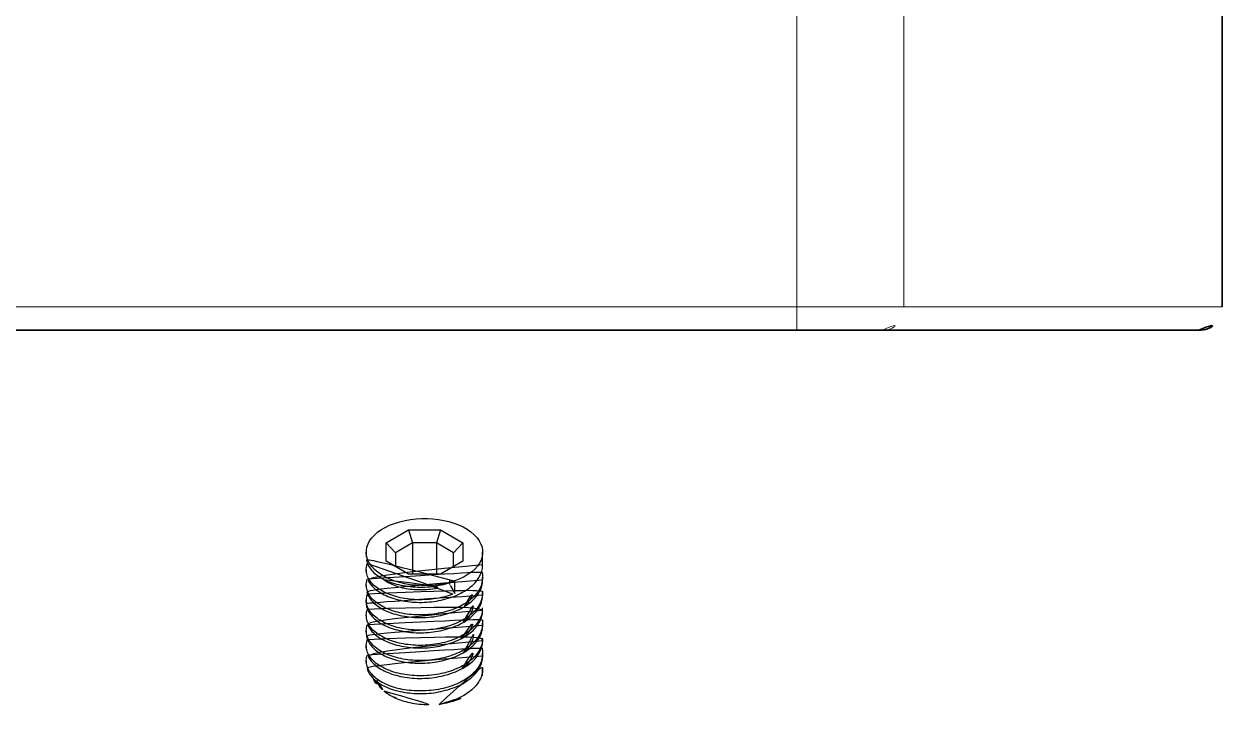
# Model space of a CAD drawing. Extents: x 16296677952 to 16296679688, y -37409618576 to -37409617304.
# Drawn here: x 16296679092.3 to 16296679118.03, y -37409617551.48 to -37409617536.86 of the extents above; entities that cross this region are included whole.
import ezdxf

# ---------------------------------------------------------------- set-up
doc = ezdxf.new("R2010")
doc.units = 0
doc.header["$LTSCALE"] = 10
doc.header["$MEASUREMENT"] = 0
doc.layers.get('0').update_dxf_attribs({"linetype": 'CONTINUOUS'})
doc.layers.add('FRAME070', color=5, linetype='CONTINUOUS')

msp = doc.modelspace()

# ---------------------------------------------------------------- linework, layer by layer
at = {"color": 7, "lineweight": 35, "ltscale": 0.475846}
msp.add_line((16296679118.0338, -37409617542.937737), (16296679118.0338, -37409617523.9039), dxfattribs=at)
at = {"color": 7, "lineweight": 13, "ltscale": 0.421141}
msp.add_line((16296679108.90196, -37409617542.937737), (16296679108.90196, -37409617526.092102), dxfattribs=at)
at = {"color": 7, "lineweight": 13, "ltscale": 0.392177}
msp.add_line((16296679111.20043, -37409617527.250671), (16296679111.20043, -37409617542.937737), dxfattribs=at)
at = {"color": 7, "lineweight": 13}
msp.add_line((16296679080.433821, -37409617542.937737), (16296679108.90196, -37409617542.937737), dxfattribs=at)
at = {"color": 7, "lineweight": 13, "ltscale": 0.057462}
msp.add_line((16296679111.20043, -37409617542.937737), (16296679108.90196, -37409617542.937737), dxfattribs=at)
at = {"color": 7, "lineweight": 13, "ltscale": 0.0125}
msp.add_line((16296679108.90196, -37409617542.937737), (16296679108.90196, -37409617543.437737), dxfattribs=at)
at = {"color": 7, "lineweight": 13, "ltscale": 0.170834}
msp.add_line((16296679118.0338, -37409617542.937737), (16296679111.20043, -37409617542.937737), dxfattribs=at)
at = {"color": 7, "lineweight": 35}
msp.add_line((16296679108.90196, -37409617543.437737), (16296679080.433821, -37409617543.437737), dxfattribs=at)
at = {"color": 7, "lineweight": 35, "ltscale": 0.045969}
msp.add_line((16296679108.90196, -37409617543.437737), (16296679110.740709, -37409617543.437737), dxfattribs=at)
at = {"color": 7, "lineweight": 35, "ltscale": 0.169827}
msp.add_line((16296679110.740709, -37409617543.437737), (16296679117.5338, -37409617543.437737), dxfattribs=at)
at = {"color": 7, "lineweight": 35}
msp.add_arc((16296679117.5338, -37409617542.937737), 0.5, 270, 0, dxfattribs=at)
at = {"color": 7, "lineweight": 13}
msp.add_ellipse((16296679110.740709, -37409617542.937737), major_axis=(0, 0.5), ratio=0.919339445, start_param=3.141592654, end_param=4.71238898, dxfattribs=at)
at = {"layer": 'FRAME070', "color": 7}
for p, q in [((16296679100.07922, -37409617548.003937), (16296679100.56249, -37409617547.72493)), ((16296679100.56249, -37409617547.72493), (16296679101.245951, -37409617547.72493)), ((16296679100.56249, -37409617547.72493), (16296679100.64534, -37409617548.0037)), ((16296679101.245951, -37409617547.72493), (16296679101.163099, -37409617548.0037)), ((16296679101.245951, -37409617547.72493), (16296679101.729219, -37409617548.003937)), ((16296679100.07922, -37409617548.398537), (16296679100.07922, -37409617548.003937)), ((16296679100.279221, -37409617548.215073), (16296679100.07922, -37409617548.003937)), ((16296679100.64534, -37409617548.0037), (16296679100.279221, -37409617548.215073)), ((16296679101.163099, -37409617548.0037), (16296679100.64534, -37409617548.0037)), ((16296679100.64534, -37409617548.0037), (16296679100.64534, -37409617548.677567)), ((16296679101.529221, -37409617548.215073), (16296679101.163099, -37409617548.0037)), ((16296679101.163099, -37409617548.0037), (16296679101.163099, -37409617548.677567)), ((16296679101.729219, -37409617548.003937), (16296679101.529221, -37409617548.215073)), ((16296679101.729219, -37409617548.003937), (16296679101.729219, -37409617548.398537)), ((16296679099.654221, -37409617548.201241), (16296679099.654221, -37409617548.310806)), ((16296679100.56249, -37409617548.677559), (16296679100.07922, -37409617548.398537)), ((16296679100.279221, -37409617548.215073), (16296679100.279221, -37409617548.514008)), ((16296679101.729219, -37409617548.398537), (16296679101.245951, -37409617548.677559)), ((16296679101.529221, -37409617548.514008), (16296679101.529221, -37409617548.215073)), ((16296679102.154221, -37409617548.474083), (16296679102.154221, -37409617548.201241)), ((16296679099.654221, -37409617548.581421), (16296679099.654221, -37409617548.637581)), ((16296679101.245951, -37409617548.677559), (16296679100.56249, -37409617548.677559)), ((16296679099.654221, -37409617548.908157), (16296679099.654221, -37409617548.963951)), ((16296679101.451851, -37409617548.894363), (16296679101.451851, -37409617548.812149)), ((16296679101.55617, -37409617548.817001), (16296679101.55541, -37409617548.816277)), ((16296679101.55617, -37409617549.087227), (16296679101.55617, -37409617548.817001)), ((16296679102.154221, -37409617548.800781), (16296679102.154221, -37409617548.744911)), ((16296679102.154221, -37409617549.127403), (16296679102.154221, -37409617549.071251)), ((16296679099.654221, -37409617549.234756), (16296679099.654221, -37409617549.290756)), ((16296679102.154221, -37409617549.453857), (16296679102.154221, -37409617549.398102)), ((16296679099.654221, -37409617549.561188), (16296679099.654221, -37409617549.617233)), ((16296679099.654221, -37409617549.888023), (16296679099.654221, -37409617549.943802)), ((16296679102.154221, -37409617549.780739), (16296679102.154221, -37409617549.724586)), ((16296679099.654221, -37409617550.214417), (16296679099.654221, -37409617550.270576)), ((16296679102.154221, -37409617550.107079), (16296679102.154221, -37409617550.05117)), ((16296679102.154221, -37409617550.433769), (16296679102.154221, -37409617550.377907)), ((16296679099.654221, -37409617550.541153), (16296679099.654221, -37409617550.596947)), ((16296679102.154221, -37409617550.760483), (16296679102.154221, -37409617550.704247))]:
    msp.add_line(p, q, dxfattribs=at)
for centre, major_axis, start_param, end_param in [((16296679100.904221, -37409617548.201241), (1.25, 0), 5.261063821, 11.530552012), ((16296679100.904221, -37409617550.773209), (1.125, 0), 3.37990021, 3.822558194), ((16296679100.904221, -37409617550.773209), (-1.25, 0), 1.823661623, 2.891161797), ((16296679100.904221, -37409617550.936508), (0.925, 0), 3.926990165, 4.163983699)]:
    msp.add_ellipse(centre, major_axis=major_axis, ratio=0.577350269, start_param=start_param, end_param=end_param, dxfattribs=at)
for points, knots in [([(16296679101.5415, -37409617548.822098), (16296679101.4277, -37409617548.866302), (16296679101.301531, -37409617548.900612), (16296679101.035561, -37409617548.946136), (16296679100.89168, -37409617548.956207), (16296679100.61356, -37409617548.947701), (16296679100.475519, -37409617548.929466), (16296679100.22444, -37409617548.869713), (16296679100.107929, -37409617548.827332), (16296679099.912149, -37409617548.723213), (16296679099.83021, -37409617548.660118), (16296679099.711929, -37409617548.524872), (16296679099.67395, -37409617548.450897), (16296679099.65621, -37409617548.354713), (16296679099.654249, -37409617548.332657), (16296679099.65431, -37409617548.310547)], [0, 0, 0, 0, 0.151192651, 0.151192651, 0.311559692, 0.311559692, 0.47193314, 0.47193314, 0.632284182, 0.632284182, 0.792685946, 0.792685946, 0.953033957, 0.953033957, 1, 1, 1, 1]), ([(16296679099.68033, -37409617548.772476), (16296679099.670549, -37409617548.797546), (16296679099.663469, -37409617548.822906), (16296679099.646709, -37409617548.922783), (16296679099.658159, -37409617549.000168), (16296679099.72707, -37409617549.145767), (16296679099.78546, -37409617549.21579), (16296679099.94042, -37409617549.338226), (16296679100.03915, -37409617549.392693), (16296679100.262751, -37409617549.479134), (16296679100.39069, -37409617549.511787), (16296679100.657551, -37409617549.549072), (16296679100.80014, -37409617549.55426), (16296679101.080191, -37409617549.538116), (16296679101.221491, -37409617549.516357), (16296679101.48304, -37409617549.446793), (16296679101.606899, -37409617549.398033), (16296679101.820379, -37409617549.281151), (16296679101.912951, -37409617549.211884), (16296679102.05426, -37409617549.061089), (16296679102.104959, -37409617548.977287), (16296679102.158091, -37409617548.806328), (16296679102.161261, -37409617548.71714), (16296679102.138821, -37409617548.62352), (16296679102.136669, -37409617548.615463), (16296679102.134319, -37409617548.607422)], [0, 0, 0, 0, 0.032662603, 0.032662603, 0.12850696, 0.12850696, 0.224329274, 0.224329274, 0.3201618, 0.3201618, 0.415991828, 0.415991828, 0.511809147, 0.511809147, 0.607654057, 0.607654057, 0.703474374, 0.703474374, 0.799325086, 0.799325086, 0.895143108, 0.895143108, 0.990971678, 0.990971678, 1, 1, 1, 1]), ([(16296679099.68194, -37409617548.441727), (16296679099.659719, -37409617548.497337), (16296679099.65069, -37409617548.554817), (16296679099.66185, -37409617548.686821), (16296679099.692499, -37409617548.762657), (16296679099.797239, -37409617548.901039), (16296679099.87277, -37409617548.965446), (16296679100.05768, -37409617549.074867), (16296679100.169661, -37409617549.121834), (16296679100.413931, -37409617549.189919), (16296679100.549561, -37409617549.211884), (16296679100.82542, -37409617549.227676), (16296679100.969469, -37409617549.222137), (16296679101.24592, -37409617549.184669), (16296679101.382099, -37409617549.151787), (16296679101.52224, -37409617549.100601), (16296679101.53933, -37409617549.094032), (16296679101.55617, -37409617549.087227)], [0, 0, 0, 0, 0.109857349, 0.109857349, 0.254872518, 0.254872518, 0.399853143, 0.399853143, 0.544882285, 0.544882285, 0.68985903, 0.68985903, 0.834857054, 0.834857054, 0.979854429, 0.979854429, 1, 1, 1, 1]), ([(16296679102.1541, -37409617548.474823), (16296679102.154091, -37409617548.510384), (16296679102.15016, -37409617548.545837), (16296679102.123011, -37409617548.666389), (16296679102.07946, -37409617548.751343), (16296679101.951111, -37409617548.907097), (16296679101.86455, -37409617548.980026), (16296679101.66091, -37409617549.102623), (16296679101.54101, -37409617549.154152), (16296679101.285101, -37409617549.231453), (16296679101.14558, -37409617549.258324), (16296679100.866381, -37409617549.283577), (16296679100.72283, -37409617549.281853), (16296679100.45179, -37409617549.252037), (16296679100.32058, -37409617549.22377), (16296679100.08847, -37409617549.145531), (16296679099.98435, -37409617549.094116), (16296679099.817261, -37409617548.975304), (16296679099.75201, -37409617548.906754), (16296679099.67334, -37409617548.77179), (16296679099.65423, -37409617548.704323), (16296679099.65424, -37409617548.6371)], [0, 0, 0, 0, 0.043773172, 0.043773172, 0.151293111, 0.151293111, 0.258800614, 0.258800614, 0.366337243, 0.366337243, 0.473840365, 0.473840365, 0.581375113, 0.581375113, 0.688883563, 0.688883563, 0.796405334, 0.796405334, 0.903921726, 0.903921726, 1, 1, 1, 1]), ([(16296679102.154169, -37409617548.801033), (16296679102.154051, -37409617548.8713), (16296679102.13843, -37409617548.941757), (16296679102.07019, -37409617549.092659), (16296679102.0086, -37409617549.173912), (16296679101.84799, -37409617549.318703), (16296679101.746719, -37409617549.383827), (16296679101.519051, -37409617549.489151), (16296679101.38954, -37409617549.531242), (16296679101.120689, -37409617549.588623), (16296679100.97765, -37409617549.604607), (16296679100.69787, -37409617549.607368), (16296679100.55731, -37409617549.594513), (16296679100.2983, -37409617549.54454), (16296679100.176279, -37409617549.506767), (16296679099.967291, -37409617549.411102), (16296679099.87743, -37409617549.351463), (16296679099.742081, -37409617549.220993), (16296679099.694691, -37409617549.148491), (16296679099.660061, -37409617549.038567), (16296679099.654341, -37409617549.001404), (16296679099.65435, -37409617548.964157)], [0, 0, 0, 0, 0.086783732, 0.086783732, 0.194303499, 0.194303499, 0.301840444, 0.301840444, 0.409366552, 0.409366552, 0.516883284, 0.516883284, 0.624426443, 0.624426443, 0.731944947, 0.731944947, 0.839500112, 0.839500112, 0.947015293, 0.947015293, 1, 1, 1, 1]), ([(16296679100.028179, -37409617548.791), (16296679100.063721, -37409617548.81871), (16296679100.10416, -37409617548.844566), (16296679100.23037, -37409617548.910973), (16296679100.32794, -37409617548.946983), (16296679100.538389, -37409617548.996597), (16296679100.654181, -37409617549.010887), (16296679100.88768, -37409617549.015991), (16296679101.008659, -37409617549.007294), (16296679101.238951, -37409617548.967628), (16296679101.35141, -37409617548.935837), (16296679101.451851, -37409617548.894363)], [0, 0, 0, 0, 0.119671655, 0.119671655, 0.339773343, 0.339773343, 0.559835, 0.559835, 0.779907123, 0.779907123, 1, 1, 1, 1]), ([(16296679099.68214, -37409617549.094276), (16296679099.653799, -37409617549.164673), (16296679099.64698, -37409617549.238617), (16296679099.67819, -37409617549.385437), (16296679099.71838, -37409617549.45974), (16296679099.840611, -37409617549.593338), (16296679099.92433, -37409617549.654503), (16296679100.123199, -37409617549.75679), (16296679100.241119, -37409617549.799294), (16296679100.494169, -37409617549.857353), (16296679100.63279, -37409617549.873711), (16296679100.911341, -37409617549.878647), (16296679101.055149, -37409617549.867798), (16296679101.327841, -37409617549.819473), (16296679101.460461, -37409617549.781059), (16296679101.696329, -37409617549.681587), (16296679101.802851, -37409617549.619423), (16296679101.975389, -37409617549.480881), (16296679102.04376, -37409617549.402107), (16296679102.13336, -37409617549.237053), (16296679102.15583, -37409617549.148483), (16296679102.153339, -37409617549.021843), (16296679102.14739, -37409617548.981743), (16296679102.136499, -37409617548.942093)], [0, 0, 0, 0, 0.092412867, 0.092412867, 0.188342746, 0.188342746, 0.284257974, 0.284257974, 0.380203614, 0.380203614, 0.476115736, 0.476115736, 0.572052854, 0.572052854, 0.66797126, 0.66797126, 0.763896347, 0.763896347, 0.859823745, 0.859823745, 0.955735644, 0.955735644, 1, 1, 1, 1]), ([(16296679102.154169, -37409617549.127609), (16296679102.15419, -37409617549.145622), (16296679102.1532, -37409617549.163582), (16296679102.141411, -37409617549.267761), (16296679102.10734, -37409617549.354088), (16296679101.996281, -37409617549.514328), (16296679101.91778, -37409617549.590462), (16296679101.727779, -37409617549.721283), (16296679101.613621, -37409617549.777443), (16296679101.36607, -37409617549.864449), (16296679101.2293, -37409617549.896584), (16296679100.95233, -37409617549.93293), (16296679100.80829, -37409617549.93718), (16296679100.53303, -37409617549.918053), (16296679100.39805, -37409617549.894814), (16296679100.155769, -37409617549.825813), (16296679100.04512, -37409617549.778961), (16296679099.86305, -37409617549.667221), (16296679099.78916, -37409617549.601242), (16296679099.688, -37409617549.462067), (16296679099.6593, -37409617549.386971), (16296679099.65443, -37409617549.304993), (16296679099.654221, -37409617549.297867), (16296679099.65424, -37409617549.290741)], [0, 0, 0, 0, 0.022221001, 0.022221001, 0.129741639, 0.129741639, 0.23723972, 0.23723972, 0.344775251, 0.344775251, 0.452269867, 0.452269867, 0.559785029, 0.559785029, 0.667291125, 0.667291125, 0.774794561, 0.774794561, 0.882314101, 0.882314101, 0.98980857, 0.98980857, 1, 1, 1, 1]), ([(16296679101.770161, -37409617549.351196), (16296679101.83256, -37409617549.293381), (16296679101.881029, -37409617549.22905), (16296679101.939791, -37409617549.102493), (16296679101.9541, -37409617549.03936), (16296679101.954189, -37409617548.977013)], [0, 0, 0, 0, 0.526610738, 0.526610738, 1, 1, 1, 1]), ([(16296679099.68117, -37409617549.423576), (16296679099.66514, -37409617549.464203), (16296679099.65612, -37409617549.505676), (16296679099.65155, -37409617549.622017), (16296679099.672791, -37409617549.698929), (16296679099.76009, -37409617549.841248), (16296679099.82732, -37409617549.908562), (16296679099.997869, -37409617550.024597), (16296679100.103559, -37409617550.075409), (16296679100.338181, -37409617550.152817), (16296679100.47032, -37409617550.18013), (16296679100.74235, -37409617550.206573), (16296679100.886009, -37409617550.206268), (16296679101.164869, -37409617550.179398), (16296679101.30389, -37409617550.151962), (16296679101.55794, -37409617550.071953), (16296679101.676479, -37409617550.01828), (16296679101.8771, -37409617549.8936), (16296679101.96192, -37409617549.820976), (16296679102.086361, -37409617549.664726), (16296679102.127741, -37409617549.578934), (16296679102.16114, -37409617549.410431), (16296679102.15589, -37409617549.326073), (16296679102.12956, -37409617549.245209)], [0, 0, 0, 0, 0.052571359, 0.052571359, 0.147793503, 0.147793503, 0.242987325, 0.242987325, 0.338204413, 0.338204413, 0.433399679, 0.433399679, 0.528595201, 0.528595201, 0.623805254, 0.623805254, 0.718998599, 0.718998599, 0.814224205, 0.814224205, 0.90941453, 0.90941453, 1, 1, 1, 1]), ([(16296679102.1541, -37409617549.453827), (16296679102.154091, -37409617549.506737), (16296679102.145411, -37409617549.559631), (16296679102.099701, -37409617549.695763), (16296679102.04714, -37409617549.77906), (16296679101.902571, -37409617549.929779), (16296679101.808571, -37409617549.999077), (16296679101.5926, -37409617550.113297), (16296679101.46768, -37409617550.160248), (16296679101.2048, -37409617550.227867), (16296679101.063231, -37409617550.249489), (16296679100.78311, -37409617550.263718), (16296679100.64069, -37409617550.256363), (16296679100.374969, -37409617550.216476), (16296679100.247999, -37409617550.183456), (16296679100.026779, -37409617550.096497), (16296679099.929461, -37409617550.040863), (16296679099.77766, -37409617549.915916), (16296679099.72109, -37409617549.845253), (16296679099.66601, -37409617549.722527), (16296679099.65452, -37409617549.670418), (16296679099.65431, -37409617549.618317)], [0, 0, 0, 0, 0.065205544, 0.065205544, 0.172763908, 0.172763908, 0.280323329, 0.280323329, 0.387893922, 0.387893922, 0.495442278, 0.495442278, 0.603026751, 0.603026751, 0.71057939, 0.71057939, 0.818159367, 0.818159367, 0.925713004, 0.925713004, 1, 1, 1, 1]), ([(16296679101.73436, -37409617549.708931), (16296679101.784929, -37409617549.667229), (16296679101.828039, -37409617549.622017), (16296679101.91007, -37409617549.507011), (16296679101.94046, -37409617549.433159), (16296679101.952959, -37409617549.34082), (16296679101.954189, -37409617549.322113), (16296679101.954161, -37409617549.303391)], [0, 0, 0, 0, 0.35793202, 0.35793202, 0.870591927, 0.870591927, 1, 1, 1, 1]), ([(16296679099.678921, -37409617549.755753), (16296679099.675329, -37409617549.765213), (16296679099.67214, -37409617549.774681), (16296679099.647619, -37409617549.857964), (16296679099.649521, -37409617549.935272), (16296679099.70026, -37409617550.083267), (16296679099.7498, -37409617550.155579), (16296679099.88895, -37409617550.283783), (16296679099.98048, -37409617550.341591), (16296679100.192381, -37409617550.43618), (16296679100.31566, -37409617550.473824), (16296679100.576309, -37409617550.521477), (16296679100.71726, -37409617550.53215), (16296679100.99721, -37409617550.526329), (16296679101.140091, -37409617550.510033), (16296679101.40774, -37409617550.450844), (16296679101.5362, -37409617550.407082), (16296679101.761221, -37409617550.29847), (16296679101.860889, -37409617550.23259), (16296679102.017929, -37409617550.087593), (16296679102.077471, -37409617550.006111), (16296679102.148729, -37409617549.837662), (16296679102.16144, -37409617549.748512), (16296679102.14777, -37409617549.643921), (16296679102.14427, -37409617549.625572), (16296679102.1397, -37409617549.607277)], [0, 0, 0, 0, 0.012448953, 0.012448953, 0.109150163, 0.109150163, 0.20584475, 0.20584475, 0.302535807, 0.302535807, 0.399242862, 0.399242862, 0.495926472, 0.495926472, 0.592642462, 0.592642462, 0.689329927, 0.689329927, 0.786038145, 0.786038145, 0.882728716, 0.882728716, 0.979416159, 0.979416159, 1, 1, 1, 1]), ([(16296679101.69009, -37409617550.069733), (16296679101.72822, -37409617550.042091), (16296679101.762859, -37409617550.012733), (16296679101.8559, -37409617549.918983), (16296679101.902161, -37409617549.848511), (16296679101.945459, -37409617549.728287), (16296679101.954149, -37409617549.678787), (16296679101.95414, -37409617549.629578)], [0, 0, 0, 0, 0.225825525, 0.225825525, 0.69151657, 0.69151657, 1, 1, 1, 1]), ([(16296679099.681459, -37409617550.075943), (16296679099.65942, -37409617550.131577), (16296679099.6506, -37409617550.18911), (16296679099.662251, -37409617550.321152), (16296679099.693171, -37409617550.396957), (16296679099.798441, -37409617550.535187), (16296679099.87421, -37409617550.599518), (16296679100.05954, -37409617550.70874), (16296679100.1717, -37409617550.755562), (16296679100.416241, -37409617550.823387), (16296679100.55197, -37409617550.845192), (16296679100.827921, -37409617550.86071), (16296679100.971979, -37409617550.855049), (16296679101.248341, -37409617550.817299), (16296679101.38442, -37409617550.784264), (16296679101.629801, -37409617550.694153), (16296679101.742491, -37409617550.635948), (16296679101.929291, -37409617550.504059), (16296679102.005939, -37409617550.428192), (16296679102.11294, -37409617550.267143), (16296679102.1448, -37409617550.179718), (16296679102.157749, -37409617550.031639), (16296679102.151079, -37409617549.96962), (16296679102.132839, -37409617549.909103)], [0, 0, 0, 0, 0.072438762, 0.072438762, 0.16800421, 0.16800421, 0.26354711, 0.26354711, 0.359122159, 0.359122159, 0.454662206, 0.454662206, 0.550216426, 0.550216426, 0.645768416, 0.645768416, 0.741313878, 0.741313878, 0.836879211, 0.836879211, 0.932418879, 0.932418879, 1, 1, 1, 1]), ([(16296679102.154221, -37409617549.779541), (16296679102.154221, -37409617549.780296), (16296679102.154221, -37409617549.781067), (16296679102.15402, -37409617549.868553), (16296679102.129589, -37409617549.955948), (16296679102.036341, -37409617550.119957), (16296679101.96627, -37409617550.198883), (16296679101.790779, -37409617550.337173), (16296679101.682911, -37409617550.397949), (16296679101.444901, -37409617550.494377), (16296679101.31151, -37409617550.531631), (16296679101.038059, -37409617550.578789), (16296679100.894199, -37409617550.589058), (16296679100.61602, -37409617550.580902), (16296679100.47789, -37409617550.562843), (16296679100.226549, -37409617550.503372), (16296679100.10988, -37409617550.461128), (16296679099.9137, -37409617550.357246), (16296679099.83152, -37409617550.294243), (16296679099.71273, -37409617550.159126), (16296679099.674471, -37409617550.085197), (16296679099.656401, -37409617549.989143), (16296679099.65435, -37409617549.967201), (16296679099.65431, -37409617549.94519)], [0, 0, 0, 0, 0.000946535, 0.000946535, 0.108489062, 0.108489062, 0.216000979, 0.216000979, 0.323542982, 0.323542982, 0.431054214, 0.431054214, 0.538570956, 0.538570956, 0.646098244, 0.646098244, 0.753610018, 0.753610018, 0.86115481, 0.86115481, 0.968662986, 0.968662986, 1, 1, 1, 1]), ([(16296679101.752689, -37409617550.346626), (16296679101.807961, -37409617550.298309), (16296679101.853399, -37409617550.245407), (16296679101.928061, -37409617550.12085), (16296679101.951191, -37409617550.045937), (16296679101.95413, -37409617549.966766), (16296679101.954229, -37409617549.961433), (16296679101.95421, -37409617549.956078)], [0, 0, 0, 0, 0.425587469, 0.425587469, 0.961283403, 0.961283403, 1, 1, 1, 1]), ([(16296679102.1541, -37409617550.105904), (16296679102.15423, -37409617550.141586), (16296679102.150419, -37409617550.177177), (16296679102.123631, -37409617550.297882), (16296679102.080351, -37409617550.382881), (16296679101.952499, -37409617550.53878), (16296679101.866171, -37409617550.611816), (16296679101.66292, -37409617550.734642), (16296679101.54318, -37409617550.786324), (16296679101.287491, -37409617550.863907), (16296679101.148041, -37409617550.89093), (16296679100.868891, -37409617550.916519), (16296679100.725309, -37409617550.914963), (16296679100.45413, -37409617550.88546), (16296679100.322809, -37409617550.857323), (16296679100.09038, -37409617550.77935), (16296679099.986059, -37409617550.728073), (16296679099.81852, -37409617550.609444), (16296679099.753019, -37409617550.540962), (16296679099.673901, -37409617550.406189), (16296679099.654539, -37409617550.33886), (16296679099.65424, -37409617550.271744)], [0, 0, 0, 0, 0.043924677, 0.043924677, 0.151445033, 0.151445033, 0.258952608, 0.258952608, 0.366489758, 0.366489758, 0.473993065, 0.473993065, 0.581527717, 0.581527717, 0.689036455, 0.689036455, 0.796558043, 0.796558043, 0.904074906, 0.904074906, 1, 1, 1, 1]), ([(16296679099.68004, -37409617550.406227), (16296679099.67024, -37409617550.431488), (16296679099.663179, -37409617550.457031), (16296679099.646761, -37409617550.557121), (16296679099.658501, -37409617550.634499), (16296679099.727949, -37409617550.780022), (16296679099.78661, -37409617550.84996), (16296679099.942039, -37409617550.972221), (16296679100.04097, -37409617551.026581), (16296679100.26491, -37409617551.112762), (16296679100.392981, -37409617551.145271), (16296679100.660009, -37409617551.182243), (16296679100.802641, -37409617551.187263), (16296679101.08267, -37409617551.170807), (16296679101.223921, -37409617551.148888), (16296679101.48527, -37409617551.07901), (16296679101.60898, -37409617551.030098), (16296679101.82209, -37409617550.912987), (16296679101.91445, -37409617550.84362), (16296679102.055269, -37409617550.69265), (16296679102.1057, -37409617550.608803), (16296679102.158291, -37409617550.437767), (16296679102.161169, -37409617550.348587), (16296679102.138439, -37409617550.255028), (16296679102.13628, -37409617550.247017), (16296679102.133909, -37409617550.239014)], [0, 0, 0, 0, 0.032893303, 0.032893303, 0.128719268, 0.128719268, 0.224522827, 0.224522827, 0.32033702, 0.32033702, 0.416148132, 0.416148132, 0.511946881, 0.511946881, 0.607772916, 0.607772916, 0.70357457, 0.70357457, 0.799406841, 0.799406841, 0.89520612, 0.89520612, 0.991016347, 0.991016347, 1, 1, 1, 1]), ([(16296679102.154169, -37409617550.432709), (16296679102.15424, -37409617550.502899), (16296679102.138849, -37409617550.573303), (16296679102.071131, -37409617550.724213), (16296679102.0098, -37409617550.805527), (16296679101.84964, -37409617550.950493), (16296679101.748581, -37409617551.015747), (16296679101.52124, -37409617551.121338), (16296679101.391859, -37409617551.163567), (16296679101.123159, -37409617551.221252), (16296679100.98015, -37409617551.237411), (16296679100.70035, -37409617551.240501), (16296679100.559719, -37409617551.227798), (16296679100.300501, -37409617551.178123), (16296679100.17832, -37409617551.140503), (16296679099.96896, -37409617551.045067), (16296679099.87888, -37409617550.985527), (16296679099.74304, -37409617550.855209), (16296679099.695379, -37409617550.782768), (16296679099.66037, -37409617550.672989), (16296679099.65452, -37409617550.635941), (16296679099.65435, -37409617550.598824)], [0, 0, 0, 0, 0.0867114, 0.0867114, 0.194257632, 0.194257632, 0.301820591, 0.301820591, 0.409373364, 0.409373364, 0.516916347, 0.516916347, 0.624486164, 0.624486164, 0.732031073, 0.732031073, 0.8396125, 0.8396125, 0.947154119, 0.947154119, 1, 1, 1, 1]), ([(16296679101.713869, -37409617550.705078), (16296679101.75642, -37409617550.672096), (16296679101.794149, -37409617550.636848), (16296679101.882339, -37409617550.534721), (16296679101.921631, -37409617550.462593), (16296679101.94964, -37409617550.354347), (16296679101.954161, -37409617550.318626), (16296679101.954109, -37409617550.282959)], [0, 0, 0, 0, 0.275904046, 0.275904046, 0.76516905, 0.76516905, 1, 1, 1, 1]), ([(16296679101.21694, -37409617551.471947), (16296679101.34502, -37409617551.447548), (16296679101.469271, -37409617551.41053), (16296679101.69828, -37409617551.313553), (16296679101.804609, -37409617551.251282), (16296679101.9767, -37409617551.112541), (16296679102.044821, -37409617551.033684), (16296679102.13389, -37409617550.868507), (16296679102.15608, -37409617550.77993), (16296679102.153191, -37409617550.653511), (16296679102.147169, -37409617550.613617), (16296679102.136259, -37409617550.574211)], [0, 0, 0, 0, 0.214187168, 0.214187168, 0.441377569, 0.441377569, 0.668570225, 0.668570225, 0.895726949, 0.895726949, 1, 1, 1, 1]), ([(16296679099.871269, -37409617550.959923), (16296679099.871361, -37409617550.960152), (16296679099.871441, -37409617550.960403), (16296679099.89542, -37409617551.026817), (16296679099.93808, -37409617551.091583), (16296679100.00705, -37409617551.161049), (16296679100.01833, -37409617551.171677), (16296679100.03013, -37409617551.182114)], [0, 0, 0, 0, 0.003075512, 0.003075512, 0.845903013, 0.845903013, 1, 1, 1, 1]), ([(16296679102.15416, -37409617550.758774), (16296679102.154261, -37409617550.776909), (16296679102.15333, -37409617550.794998), (16296679102.1462, -37409617550.859833), (16296679102.13406, -37409617550.906509), (16296679102.115231, -37409617550.952057)], [0, 0, 0, 0, 0.279295548, 0.279295548, 1, 1, 1, 1]), ([(16296679100.03013, -37409617551.182114), (16296679100.087099, -37409617551.232407), (16296679100.157551, -37409617551.278297), (16296679100.330179, -37409617551.363388), (16296679100.43767, -37409617551.401161), (16296679100.674009, -37409617551.458221), (16296679100.807421, -37409617551.476418), (16296679101.032631, -37409617551.48407), (16296679101.12595, -37409617551.480873), (16296679101.21694, -37409617551.471947)], [0, 0, 0, 0, 0.230205329, 0.230205329, 0.501423749, 0.501423749, 0.796280439, 0.796280439, 1, 1, 1, 1])]:
    msp.add_open_spline(points, degree=3, knots=knots, dxfattribs=at)
for points, degree in [([(16296679101.55617, -37409617549.087227), (16296679101.451851, -37409617548.894363)], 1), ([(16296679101.55541, -37409617548.816277), (16296679101.5508, -37409617548.818237), (16296679101.54616, -37409617548.820183), (16296679101.5415, -37409617548.822098)], 3)]:
    msp.add_open_spline(points, degree=degree, dxfattribs=at)

doc.saveas('drawing.dxf')
